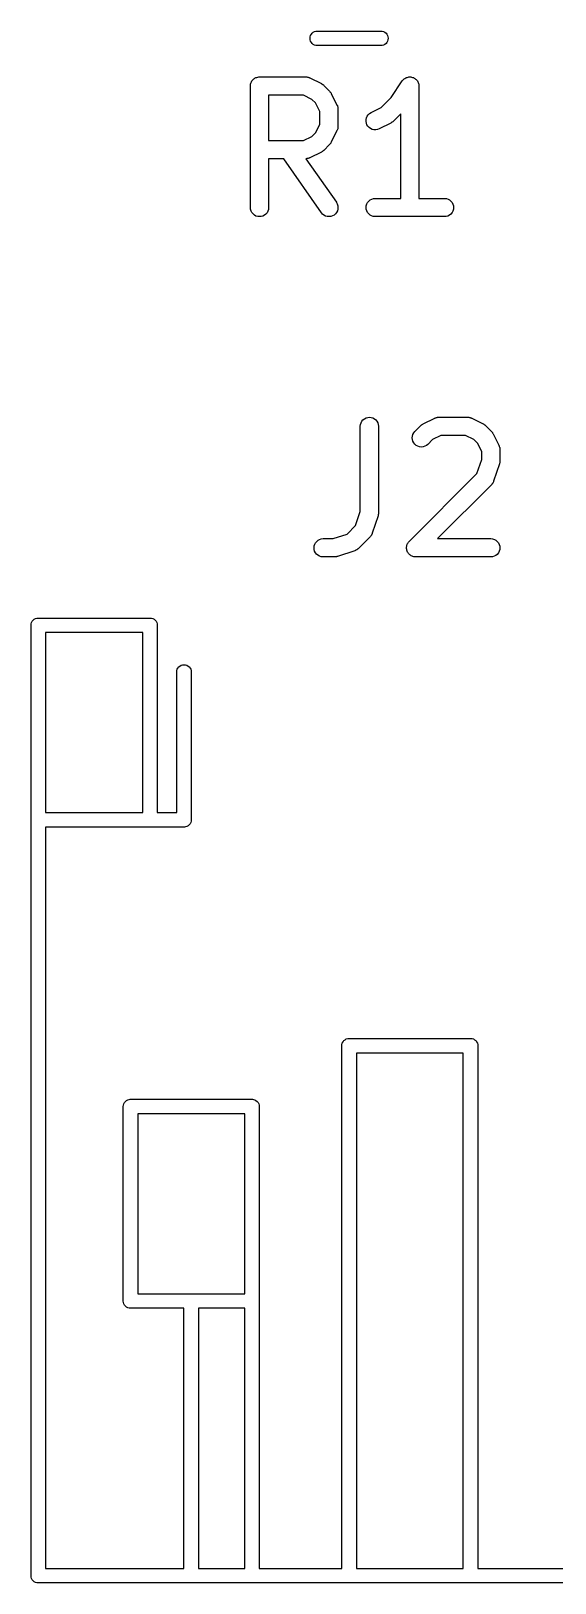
# Model space of a CAD drawing. Extents: x 50 to 150, y -150 to -50.
# Drawn here: x 126.88 to 131.2, y -129.42 to -116.65 of the extents above; entities that cross this region are included whole.
import ezdxf

# ---------------------------------------------------------------- set-up
doc = ezdxf.new("R2010")
doc.units = 0
doc.layers.add('BLACK', color=7, linetype='CONTINUOUS')

msp = doc.modelspace()

# ---------------------------------------------------------------- linework, layer by layer
at = {"layer": 'BLACK', "linetype": 'CONTINUOUS'}
for p, q in [((129.178, -116.71), (129.18, -116.698)), ((129.18, -116.722), (129.178, -116.71)), ((129.18, -116.698), (129.183, -116.687)), ((129.183, -116.687), (129.189, -116.677)), ((129.189, -116.677), (129.196, -116.667)), ((129.196, -116.667), (129.205, -116.66)), ((129.205, -116.66), (129.216, -116.654)), ((129.216, -116.654), (129.227, -116.651)), ((129.227, -116.651), (129.236, -116.65)), ((129.236, -116.65), (129.764, -116.65)), ((129.764, -116.65), (129.773, -116.651)), ((129.773, -116.651), (129.784, -116.654)), ((129.784, -116.654), (129.795, -116.66)), ((129.795, -116.66), (129.804, -116.667)), ((129.804, -116.667), (129.811, -116.677)), ((129.811, -116.677), (129.817, -116.687)), ((129.817, -116.687), (129.82, -116.698)), ((129.82, -116.698), (129.822, -116.71)), ((129.822, -116.71), (129.82, -116.722)), ((129.183, -116.733), (129.18, -116.722)), ((129.189, -116.743), (129.183, -116.733)), ((129.196, -116.753), (129.189, -116.743)), ((129.205, -116.76), (129.196, -116.753)), ((129.216, -116.766), (129.205, -116.76)), ((129.227, -116.769), (129.216, -116.766)), ((129.236, -116.77), (129.227, -116.769)), ((129.764, -116.77), (129.236, -116.77)), ((129.773, -116.769), (129.764, -116.77)), ((129.784, -116.766), (129.773, -116.769)), ((129.795, -116.76), (129.784, -116.766)), ((129.804, -116.753), (129.795, -116.76)), ((129.811, -116.743), (129.804, -116.753)), ((129.817, -116.733), (129.811, -116.743)), ((129.82, -116.722), (129.817, -116.733)), ((128.687, -117.101), (128.688, -117.094)), ((128.688, -117.094), (128.688, -117.087)), ((128.688, -117.087), (128.689, -117.087)), ((128.689, -117.087), (128.691, -117.08)), ((128.689, -117.087), (128.689, -117.087)), ((128.691, -117.08), (128.693, -117.073)), ((128.693, -117.073), (128.696, -117.067)), ((128.693, -117.073), (128.693, -117.073)), ((128.693, -117.073), (128.693, -117.073)), ((128.696, -117.067), (128.7, -117.06)), ((128.7, -117.06), (128.705, -117.055)), ((128.7, -117.06), (128.7, -117.06)), ((128.7, -117.06), (128.7, -117.06)), ((128.705, -117.055), (128.709, -117.049)), ((128.709, -117.049), (128.715, -117.044)), ((128.709, -117.049), (128.709, -117.049)), ((128.709, -117.049), (128.709, -117.049)), ((128.715, -117.044), (128.72, -117.04)), ((128.72, -117.04), (128.721, -117.04)), ((128.721, -117.04), (128.727, -117.036)), ((128.721, -117.04), (128.721, -117.04)), ((128.727, -117.036), (128.733, -117.033)), ((128.733, -117.033), (128.734, -117.033)), ((128.734, -117.033), (128.741, -117.031)), ((128.734, -117.033), (128.734, -117.033)), ((128.741, -117.031), (128.747, -117.029)), ((128.747, -117.029), (128.748, -117.029)), ((128.748, -117.029), (128.755, -117.028)), ((128.748, -117.029), (128.748, -117.029)), ((128.755, -117.028), (128.762, -117.027)), ((128.762, -117.027), (129.143, -117.027)), ((129.143, -117.027), (129.144, -117.027)), ((129.144, -117.027), (129.146, -117.028)), ((129.146, -117.028), (129.148, -117.028)), ((129.148, -117.028), (129.153, -117.028)), ((129.153, -117.028), (129.158, -117.029)), ((129.158, -117.029), (129.161, -117.03)), ((129.161, -117.03), (129.163, -117.03)), ((129.163, -117.03), (129.168, -117.032)), ((129.168, -117.032), (129.172, -117.033)), ((129.172, -117.033), (129.174, -117.035)), ((129.174, -117.035), (129.176, -117.035)), ((129.176, -117.035), (129.272, -117.083)), ((129.272, -117.083), (129.273, -117.083)), ((129.273, -117.083), (129.276, -117.086)), ((129.276, -117.086), (129.28, -117.088)), ((129.28, -117.088), (129.282, -117.09)), ((129.282, -117.09), (129.285, -117.091)), ((129.285, -117.091), (129.288, -117.094)), ((129.288, -117.094), (129.291, -117.097)), ((129.291, -117.097), (129.339, -117.145)), ((129.846, -117.197), (129.938, -117.061)), ((129.938, -117.06), (129.943, -117.054)), ((129.938, -117.061), (129.938, -117.06)), ((129.938, -117.06), (129.938, -117.06)), ((129.938, -117.06), (129.938, -117.06)), ((129.938, -117.06), (129.938, -117.06)), ((129.943, -117.054), (129.948, -117.049)), ((129.948, -117.049), (129.953, -117.044)), ((129.948, -117.049), (129.948, -117.049)), ((129.948, -117.049), (129.948, -117.049)), ((129.953, -117.044), (129.959, -117.04)), ((129.959, -117.04), (129.966, -117.036)), ((129.959, -117.04), (129.959, -117.04)), ((129.959, -117.04), (129.959, -117.04)), ((129.966, -117.036), (129.972, -117.033)), ((129.972, -117.033), (129.979, -117.031)), ((129.972, -117.033), (129.972, -117.033)), ((129.972, -117.033), (129.972, -117.033)), ((129.979, -117.031), (129.986, -117.029)), ((129.986, -117.029), (129.993, -117.028)), ((129.986, -117.029), (129.986, -117.029)), ((129.986, -117.029), (129.986, -117.029)), ((129.993, -117.028), (130.001, -117.027)), ((130.001, -117.027), (130.001, -117.027)), ((130.001, -117.027), (130.008, -117.028)), ((130.001, -117.027), (130.001, -117.027)), ((130.008, -117.028), (130.015, -117.029)), ((130.015, -117.029), (130.015, -117.029)), ((130.015, -117.029), (130.015, -117.029)), ((130.015, -117.029), (130.022, -117.031)), ((130.022, -117.031), (130.029, -117.033)), ((130.029, -117.033), (130.029, -117.033)), ((130.029, -117.033), (130.029, -117.033)), ((130.029, -117.033), (130.035, -117.037)), ((130.035, -117.037), (130.042, -117.04)), ((130.042, -117.04), (130.042, -117.04)), ((130.042, -117.04), (130.042, -117.04)), ((130.042, -117.04), (130.047, -117.045)), ((130.047, -117.045), (130.053, -117.05)), ((130.053, -117.05), (130.053, -117.05)), ((130.053, -117.05), (130.053, -117.05)), ((130.053, -117.05), (130.058, -117.055)), ((130.058, -117.055), (130.062, -117.061)), ((130.062, -117.061), (130.062, -117.061)), ((130.062, -117.061), (130.063, -117.061)), ((130.063, -117.061), (130.066, -117.067)), ((130.066, -117.067), (130.069, -117.074)), ((130.069, -117.074), (130.069, -117.074)), ((130.069, -117.074), (130.069, -117.074)), ((130.069, -117.074), (130.071, -117.081)), ((130.071, -117.081), (130.074, -117.088)), ((130.074, -117.088), (130.074, -117.088)), ((130.074, -117.088), (130.074, -117.088)), ((130.074, -117.088), (130.074, -117.095)), ((130.074, -117.095), (130.075, -117.102)), ((128.687, -117.102), (128.687, -117.101)), ((128.687, -118.102), (128.687, -117.102)), ((128.687, -117.102), (128.687, -117.102)), ((128.687, -117.102), (128.687, -117.102)), ((128.687, -117.102), (128.687, -117.102)), ((128.837, -117.177), (128.837, -117.551)), ((129.125, -117.177), (128.837, -117.177)), ((129.194, -117.212), (129.125, -117.177)), ((129.224, -117.242), (129.194, -117.212)), ((129.339, -117.145), (129.339, -117.145)), ((129.339, -117.145), (129.342, -117.149)), ((129.342, -117.149), (129.345, -117.152)), ((129.345, -117.152), (129.347, -117.154)), ((129.347, -117.154), (129.349, -117.157)), ((129.349, -117.157), (129.351, -117.161)), ((129.351, -117.161), (129.353, -117.164)), ((129.353, -117.164), (129.4, -117.259)), ((129.765, -117.279), (129.846, -117.197)), ((130.075, -117.102), (130.075, -118.027)), ((129.258, -117.311), (129.224, -117.242)), ((129.258, -117.418), (129.258, -117.311)), ((129.4, -117.259), (129.401, -117.26)), ((129.401, -117.26), (129.402, -117.262)), ((129.402, -117.262), (129.403, -117.264)), ((129.403, -117.264), (129.404, -117.269)), ((129.404, -117.269), (129.406, -117.274)), ((129.406, -117.274), (129.406, -117.276)), ((129.406, -117.276), (129.407, -117.278)), ((129.407, -117.278), (129.407, -117.283)), ((129.407, -117.283), (129.408, -117.288)), ((129.408, -117.288), (129.408, -117.291)), ((129.408, -117.291), (129.408, -117.293)), ((129.408, -117.293), (129.408, -117.436)), ((129.643, -117.364), (129.649, -117.351)), ((129.649, -117.351), (129.658, -117.339)), ((129.658, -117.339), (129.668, -117.329)), ((129.668, -117.329), (129.681, -117.321)), ((129.681, -117.321), (129.765, -117.279)), ((129.925, -117.331), (129.863, -117.394)), ((129.925, -118.027), (129.925, -117.331)), ((129.224, -117.487), (129.258, -117.418)), ((129.4, -117.469), (129.353, -117.564)), ((129.401, -117.467), (129.4, -117.469)), ((129.402, -117.465), (129.401, -117.467)), ((129.404, -117.46), (129.402, -117.465)), ((129.406, -117.456), (129.404, -117.46)), ((129.407, -117.451), (129.406, -117.453)), ((129.406, -117.453), (129.406, -117.456)), ((129.408, -117.441), (129.407, -117.446)), ((129.407, -117.446), (129.407, -117.451)), ((129.408, -117.436), (129.408, -117.437)), ((129.408, -117.437), (129.408, -117.439)), ((129.408, -117.439), (129.408, -117.441)), ((129.639, -117.393), (129.64, -117.378)), ((129.642, -117.407), (129.639, -117.393)), ((129.64, -117.378), (129.643, -117.364)), ((129.647, -117.421), (129.642, -117.407)), ((129.655, -117.434), (129.647, -117.421)), ((129.665, -117.444), (129.655, -117.434)), ((129.677, -117.453), (129.665, -117.444)), ((129.69, -117.459), (129.677, -117.453)), ((129.704, -117.462), (129.69, -117.459)), ((129.719, -117.463), (129.704, -117.462)), ((129.733, -117.461), (129.719, -117.463)), ((129.747, -117.456), (129.733, -117.461)), ((129.748, -117.455), (129.747, -117.456)), ((129.843, -117.408), (129.748, -117.455)), ((129.847, -117.405), (129.843, -117.408)), ((129.85, -117.403), (129.847, -117.405)), ((129.853, -117.401), (129.85, -117.403)), ((129.855, -117.4), (129.853, -117.401)), ((129.859, -117.397), (129.855, -117.4)), ((129.862, -117.394), (129.859, -117.397)), ((129.863, -117.394), (129.862, -117.394)), ((128.837, -117.551), (129.125, -117.551)), ((129.125, -117.551), (129.194, -117.517)), ((129.194, -117.517), (129.224, -117.487)), ((129.339, -117.584), (129.291, -117.632)), ((129.341, -117.581), (129.339, -117.584)), ((129.344, -117.578), (129.341, -117.581)), ((129.346, -117.575), (129.344, -117.578)), ((129.348, -117.573), (129.346, -117.575)), ((129.35, -117.569), (129.348, -117.573)), ((129.352, -117.565), (129.35, -117.569)), ((129.353, -117.564), (129.352, -117.565)), ((128.961, -117.701), (128.837, -117.701)), ((128.837, -117.701), (128.837, -118.102)), ((129.272, -118.145), (128.961, -117.701)), ((129.145, -117.701), (129.144, -117.701)), ((129.144, -117.701), (129.395, -118.059)), ((129.147, -117.701), (129.145, -117.701)), ((129.152, -117.7), (129.147, -117.701)), ((129.157, -117.7), (129.152, -117.7)), ((129.16, -117.699), (129.157, -117.7)), ((129.162, -117.699), (129.16, -117.699)), ((129.167, -117.697), (129.162, -117.699)), ((129.171, -117.696), (129.167, -117.697)), ((129.173, -117.694), (129.171, -117.696)), ((129.175, -117.694), (129.173, -117.694)), ((129.176, -117.693), (129.175, -117.694)), ((129.272, -117.646), (129.176, -117.693)), ((129.275, -117.643), (129.272, -117.646)), ((129.279, -117.641), (129.275, -117.643)), ((129.281, -117.64), (129.279, -117.641)), ((129.284, -117.638), (129.281, -117.64)), ((129.287, -117.635), (129.284, -117.638)), ((129.29, -117.632), (129.287, -117.635)), ((129.291, -117.632), (129.29, -117.632)), ((128.688, -118.117), (128.687, -118.102)), ((128.693, -118.131), (128.688, -118.117)), ((128.835, -118.118), (128.831, -118.132)), ((128.837, -118.103), (128.835, -118.118)), ((128.837, -118.102), (128.837, -118.103)), ((129.395, -118.059), (129.395, -118.06)), ((129.395, -118.06), (129.402, -118.073)), ((129.402, -118.073), (129.407, -118.087)), ((129.407, -118.116), (129.403, -118.13)), ((129.407, -118.087), (129.408, -118.102)), ((129.408, -118.102), (129.407, -118.116)), ((129.639, -118.102), (129.641, -118.087)), ((129.641, -118.116), (129.639, -118.102)), ((129.641, -118.087), (129.645, -118.073)), ((129.645, -118.13), (129.641, -118.116)), ((129.645, -118.073), (129.652, -118.06)), ((129.652, -118.06), (129.661, -118.049)), ((129.661, -118.049), (129.673, -118.04)), ((129.673, -118.04), (129.686, -118.033)), ((129.686, -118.033), (129.7, -118.029)), ((129.7, -118.029), (129.714, -118.027)), ((129.714, -118.027), (129.925, -118.027)), ((130.075, -118.027), (130.286, -118.027)), ((130.286, -118.027), (130.287, -118.027)), ((130.287, -118.027), (130.301, -118.029)), ((130.301, -118.029), (130.315, -118.033)), ((130.315, -118.033), (130.328, -118.04)), ((130.328, -118.04), (130.339, -118.05)), ((130.339, -118.05), (130.348, -118.061)), ((130.348, -118.061), (130.355, -118.074)), ((130.355, -118.074), (130.359, -118.088)), ((130.359, -118.117), (130.355, -118.131)), ((130.359, -118.088), (130.361, -118.103)), ((130.361, -118.103), (130.359, -118.117)), ((128.699, -118.144), (128.693, -118.131)), ((128.709, -118.155), (128.699, -118.144)), ((128.72, -118.165), (128.709, -118.155)), ((128.733, -118.172), (128.72, -118.165)), ((128.747, -118.176), (128.733, -118.172)), ((128.761, -118.177), (128.747, -118.176)), ((128.776, -118.176), (128.761, -118.177)), ((128.79, -118.172), (128.776, -118.176)), ((128.803, -118.165), (128.79, -118.172)), ((128.814, -118.156), (128.803, -118.165)), ((128.824, -118.145), (128.814, -118.156)), ((128.831, -118.132), (128.824, -118.145)), ((129.281, -118.157), (129.272, -118.145)), ((129.293, -118.166), (129.281, -118.157)), ((129.306, -118.172), (129.293, -118.166)), ((129.32, -118.176), (129.306, -118.172)), ((129.335, -118.177), (129.32, -118.176)), ((129.349, -118.176), (129.335, -118.177)), ((129.363, -118.171), (129.349, -118.176)), ((129.376, -118.164), (129.363, -118.171)), ((129.387, -118.155), (129.376, -118.164)), ((129.396, -118.143), (129.387, -118.155)), ((129.403, -118.13), (129.396, -118.143)), ((129.652, -118.143), (129.645, -118.13)), ((129.661, -118.155), (129.652, -118.143)), ((129.672, -118.164), (129.661, -118.155)), ((129.685, -118.171), (129.672, -118.164)), ((129.699, -118.176), (129.685, -118.171)), ((129.713, -118.177), (129.699, -118.176)), ((129.714, -118.177), (129.713, -118.177)), ((130.286, -118.177), (129.714, -118.177)), ((130.3, -118.176), (130.286, -118.177)), ((130.314, -118.172), (130.3, -118.176)), ((130.327, -118.165), (130.314, -118.172)), ((130.339, -118.156), (130.327, -118.165)), ((130.348, -118.144), (130.339, -118.156)), ((130.355, -118.131), (130.348, -118.144)), ((129.592, -119.901), (129.593, -119.887)), ((129.592, -119.902), (129.592, -119.901)), ((129.592, -120.604), (129.592, -119.902)), ((129.593, -119.887), (129.598, -119.873)), ((129.598, -119.873), (129.605, -119.86)), ((129.605, -119.86), (129.614, -119.849)), ((129.614, -119.849), (129.626, -119.84)), ((129.626, -119.84), (129.639, -119.833)), ((129.639, -119.833), (129.653, -119.829)), ((129.653, -119.829), (129.667, -119.827)), ((129.667, -119.827), (129.682, -119.829)), ((129.682, -119.829), (129.696, -119.833)), ((129.696, -119.833), (129.709, -119.84)), ((129.709, -119.84), (129.72, -119.85)), ((129.72, -119.85), (129.729, -119.861)), ((129.729, -119.861), (129.736, -119.874)), ((129.736, -119.874), (129.74, -119.888)), ((129.74, -119.888), (129.742, -119.902)), ((129.742, -119.902), (129.742, -120.617)), ((130.042, -119.945), (130.09, -119.897)), ((130.09, -119.897), (130.091, -119.896)), ((130.091, -119.896), (130.094, -119.894)), ((130.094, -119.894), (130.097, -119.891)), ((130.097, -119.891), (130.1, -119.889)), ((130.1, -119.889), (130.102, -119.887)), ((130.102, -119.887), (130.106, -119.885)), ((130.106, -119.885), (130.109, -119.883)), ((130.109, -119.883), (130.205, -119.835)), ((130.205, -119.835), (130.208, -119.834)), ((130.205, -119.835), (130.205, -119.835)), ((130.208, -119.834), (130.21, -119.833)), ((130.21, -119.833), (130.214, -119.832)), ((130.214, -119.832), (130.219, -119.83)), ((130.219, -119.83), (130.221, -119.829)), ((130.221, -119.829), (130.224, -119.829)), ((130.224, -119.829), (130.229, -119.828)), ((130.229, -119.828), (130.234, -119.828)), ((130.234, -119.828), (130.236, -119.828)), ((130.236, -119.828), (130.238, -119.827)), ((130.238, -119.827), (130.476, -119.827)), ((130.476, -119.827), (130.477, -119.827)), ((130.477, -119.827), (130.479, -119.828)), ((130.479, -119.828), (130.482, -119.828)), ((130.482, -119.828), (130.487, -119.828)), ((130.487, -119.828), (130.492, -119.829)), ((130.492, -119.829), (130.494, -119.83)), ((130.494, -119.83), (130.496, -119.83)), ((130.496, -119.83), (130.501, -119.832)), ((130.501, -119.832), (130.506, -119.833)), ((130.506, -119.833), (130.508, -119.835)), ((130.508, -119.835), (130.51, -119.835)), ((130.51, -119.835), (130.605, -119.883)), ((130.605, -119.883), (130.606, -119.883)), ((130.606, -119.883), (130.609, -119.886)), ((130.609, -119.886), (130.613, -119.888)), ((130.613, -119.888), (130.616, -119.89)), ((130.616, -119.89), (130.618, -119.891)), ((130.618, -119.891), (130.621, -119.894)), ((130.621, -119.894), (130.624, -119.897)), ((130.624, -119.897), (130.672, -119.945)), ((130.02, -119.997), (130.022, -119.983)), ((130.022, -120.012), (130.02, -119.997)), ((130.022, -119.983), (130.026, -119.969)), ((130.026, -120.026), (130.022, -120.012)), ((130.026, -119.969), (130.033, -119.956)), ((130.033, -120.039), (130.026, -120.026)), ((130.033, -119.956), (130.042, -119.945)), ((130.187, -120.012), (130.148, -120.051)), ((130.256, -119.977), (130.187, -120.012)), ((130.458, -119.977), (130.256, -119.977)), ((130.527, -120.012), (130.458, -119.977)), ((130.557, -120.042), (130.527, -120.012)), ((130.672, -119.945), (130.673, -119.945)), ((130.673, -119.945), (130.675, -119.949)), ((130.675, -119.949), (130.678, -119.952)), ((130.678, -119.952), (130.68, -119.954)), ((130.68, -119.954), (130.682, -119.957)), ((130.682, -119.957), (130.684, -119.961)), ((130.684, -119.961), (130.686, -119.964)), ((130.686, -119.964), (130.734, -120.059)), ((130.042, -120.05), (130.033, -120.039)), ((130.053, -120.06), (130.042, -120.05)), ((130.066, -120.067), (130.053, -120.06)), ((130.08, -120.071), (130.066, -120.067)), ((130.094, -120.073), (130.08, -120.071)), ((130.109, -120.071), (130.094, -120.073)), ((130.123, -120.067), (130.109, -120.071)), ((130.136, -120.061), (130.123, -120.067)), ((130.148, -120.051), (130.136, -120.061)), ((130.148, -120.051), (130.148, -120.051)), ((130.592, -120.111), (130.557, -120.042)), ((130.592, -120.176), (130.592, -120.111)), ((130.734, -120.059), (130.734, -120.06)), ((130.734, -120.06), (130.735, -120.062)), ((130.735, -120.062), (130.736, -120.064)), ((130.736, -120.064), (130.737, -120.069)), ((130.737, -120.069), (130.739, -120.074)), ((130.739, -120.074), (130.74, -120.076)), ((130.74, -120.076), (130.74, -120.078)), ((130.74, -120.078), (130.741, -120.083)), ((130.741, -120.083), (130.742, -120.088)), ((130.742, -120.088), (130.741, -120.091)), ((130.741, -120.091), (130.742, -120.093)), ((130.742, -120.093), (130.742, -120.188)), ((129.995, -120.849), (130.553, -120.29)), ((130.553, -120.29), (130.592, -120.176)), ((130.738, -120.212), (130.69, -120.355)), ((130.739, -120.208), (130.738, -120.212)), ((130.74, -120.204), (130.739, -120.208)), ((130.741, -120.198), (130.74, -120.201)), ((130.74, -120.201), (130.74, -120.204)), ((130.742, -120.189), (130.741, -120.193)), ((130.741, -120.193), (130.741, -120.198)), ((130.742, -120.188), (130.742, -120.189)), ((130.672, -120.384), (130.229, -120.827)), ((130.673, -120.382), (130.672, -120.384)), ((130.675, -120.381), (130.673, -120.382)), ((130.678, -120.377), (130.675, -120.381)), ((130.681, -120.373), (130.678, -120.377)), ((130.682, -120.371), (130.681, -120.373)), ((130.684, -120.369), (130.682, -120.371)), ((130.686, -120.364), (130.684, -120.369)), ((130.688, -120.36), (130.686, -120.364)), ((130.689, -120.358), (130.688, -120.36)), ((130.69, -120.356), (130.689, -120.358)), ((130.69, -120.355), (130.69, -120.356)), ((129.553, -120.719), (129.592, -120.604)), ((129.738, -120.64), (129.69, -120.783)), ((129.739, -120.636), (129.738, -120.64)), ((129.74, -120.632), (129.739, -120.636)), ((129.741, -120.626), (129.74, -120.629)), ((129.74, -120.629), (129.74, -120.632)), ((129.742, -120.618), (129.741, -120.622)), ((129.741, -120.622), (129.741, -120.626)), ((129.742, -120.617), (129.742, -120.618)), ((129.369, -120.827), (129.483, -120.789)), ((129.483, -120.789), (129.553, -120.719)), ((129.681, -120.801), (129.678, -120.805)), ((129.682, -120.799), (129.681, -120.801)), ((129.684, -120.798), (129.682, -120.799)), ((129.686, -120.793), (129.684, -120.798)), ((129.688, -120.788), (129.686, -120.793)), ((129.689, -120.786), (129.688, -120.788)), ((129.69, -120.784), (129.689, -120.786)), ((129.69, -120.783), (129.69, -120.784)), ((129.211, -120.902), (129.212, -120.887)), ((129.212, -120.916), (129.211, -120.902)), ((129.212, -120.887), (129.217, -120.873)), ((129.216, -120.93), (129.212, -120.916)), ((129.223, -120.943), (129.216, -120.93)), ((129.217, -120.873), (129.224, -120.86)), ((129.224, -120.86), (129.233, -120.849)), ((129.233, -120.849), (129.244, -120.84)), ((129.244, -120.84), (129.257, -120.833)), ((129.257, -120.833), (129.271, -120.829)), ((129.271, -120.829), (129.286, -120.827)), ((129.286, -120.827), (129.369, -120.827)), ((129.548, -120.926), (129.405, -120.974)), ((129.55, -120.925), (129.548, -120.926)), ((129.552, -120.924), (129.55, -120.925)), ((129.556, -120.922), (129.552, -120.924)), ((129.561, -120.92), (129.556, -120.922)), ((129.563, -120.919), (129.561, -120.92)), ((129.565, -120.918), (129.563, -120.919)), ((129.569, -120.914), (129.565, -120.918)), ((129.573, -120.912), (129.569, -120.914)), ((129.574, -120.91), (129.573, -120.912)), ((129.576, -120.909), (129.574, -120.91)), ((129.577, -120.908), (129.576, -120.909)), ((129.672, -120.813), (129.577, -120.908)), ((129.673, -120.811), (129.672, -120.813)), ((129.675, -120.809), (129.673, -120.811)), ((129.678, -120.805), (129.675, -120.809)), ((129.973, -120.895), (129.974, -120.888)), ((129.973, -120.902), (129.973, -120.895)), ((129.973, -120.909), (129.973, -120.902)), ((129.973, -120.902), (129.973, -120.902)), ((129.973, -120.902), (129.973, -120.902)), ((129.974, -120.916), (129.973, -120.909)), ((129.974, -120.887), (129.976, -120.88)), ((129.974, -120.888), (129.974, -120.887)), ((129.974, -120.887), (129.974, -120.887)), ((129.974, -120.917), (129.974, -120.916)), ((129.976, -120.923), (129.974, -120.917)), ((129.974, -120.917), (129.974, -120.917)), ((129.976, -120.88), (129.978, -120.874)), ((129.978, -120.93), (129.976, -120.923)), ((129.978, -120.873), (129.982, -120.867)), ((129.978, -120.874), (129.978, -120.873)), ((129.978, -120.873), (129.978, -120.873)), ((129.978, -120.931), (129.978, -120.93)), ((129.982, -120.937), (129.978, -120.931)), ((129.978, -120.931), (129.978, -120.931)), ((129.982, -120.867), (129.985, -120.861)), ((129.985, -120.86), (129.99, -120.855)), ((129.985, -120.861), (129.985, -120.86)), ((129.985, -120.861), (129.985, -120.861)), ((129.99, -120.855), (129.995, -120.849)), ((130.229, -120.827), (130.667, -120.827)), ((130.667, -120.827), (130.668, -120.827)), ((130.668, -120.827), (130.682, -120.829)), ((130.682, -120.829), (130.696, -120.833)), ((130.696, -120.833), (130.709, -120.84)), ((130.709, -120.84), (130.72, -120.85)), ((130.72, -120.85), (130.729, -120.861)), ((130.729, -120.861), (130.736, -120.874)), ((130.736, -120.931), (130.729, -120.944)), ((130.736, -120.874), (130.74, -120.888)), ((130.74, -120.917), (130.736, -120.931)), ((130.74, -120.888), (130.742, -120.903)), ((130.742, -120.903), (130.74, -120.917)), ((129.232, -120.955), (129.223, -120.943)), ((129.243, -120.964), (129.232, -120.955)), ((129.256, -120.971), (129.243, -120.964)), ((129.27, -120.976), (129.256, -120.971)), ((129.285, -120.977), (129.27, -120.976)), ((129.286, -120.977), (129.285, -120.977)), ((129.381, -120.977), (129.286, -120.977)), ((129.385, -120.977), (129.381, -120.977)), ((129.389, -120.977), (129.385, -120.977)), ((129.392, -120.976), (129.389, -120.977)), ((129.396, -120.976), (129.392, -120.976)), ((129.4, -120.975), (129.396, -120.976)), ((129.404, -120.974), (129.4, -120.975)), ((129.405, -120.974), (129.404, -120.974)), ((129.985, -120.943), (129.982, -120.937)), ((129.985, -120.944), (129.985, -120.943)), ((129.99, -120.949), (129.985, -120.944)), ((129.985, -120.944), (129.985, -120.944)), ((129.994, -120.955), (129.99, -120.949)), ((130, -120.96), (129.994, -120.955)), ((129.994, -120.955), (129.994, -120.955)), ((129.994, -120.955), (129.994, -120.955)), ((130.005, -120.964), (130, -120.96)), ((130.012, -120.968), (130.005, -120.964)), ((130.005, -120.964), (130.005, -120.964)), ((130.005, -120.964), (130.005, -120.964)), ((130.018, -120.971), (130.012, -120.968)), ((130.025, -120.974), (130.018, -120.971)), ((130.018, -120.971), (130.018, -120.971)), ((130.018, -120.971), (130.018, -120.971)), ((130.032, -120.976), (130.025, -120.974)), ((130.039, -120.977), (130.032, -120.976)), ((130.032, -120.976), (130.032, -120.976)), ((130.032, -120.976), (130.032, -120.976)), ((130.047, -120.977), (130.039, -120.977)), ((130.048, -120.977), (130.047, -120.977)), ((130.047, -120.977), (130.047, -120.977)), ((130.047, -120.977), (130.047, -120.977)), ((130.047, -120.977), (130.047, -120.977)), ((130.667, -120.977), (130.048, -120.977)), ((130.681, -120.976), (130.667, -120.977)), ((130.695, -120.972), (130.681, -120.976)), ((130.708, -120.965), (130.695, -120.972)), ((130.72, -120.956), (130.708, -120.965)), ((130.729, -120.944), (130.72, -120.956)), ((126.88, -121.54), (126.881, -121.528)), ((126.88, -121.543), (126.88, -121.54)), ((126.88, -123.137), (126.88, -121.543)), ((126.881, -121.528), (126.884, -121.517)), ((126.884, -121.517), (126.89, -121.507)), ((126.89, -121.507), (126.897, -121.497)), ((126.897, -121.497), (126.907, -121.49)), ((126.907, -121.49), (126.917, -121.484)), ((126.917, -121.484), (126.928, -121.481)), ((126.928, -121.481), (126.937, -121.48)), ((126.937, -121.48), (126.94, -121.48)), ((126.94, -121.48), (126.943, -121.48)), ((126.943, -121.48), (127.857, -121.48)), ((127.857, -121.48), (127.86, -121.48)), ((127.86, -121.48), (127.863, -121.48)), ((127.863, -121.48), (127.872, -121.481)), ((127.872, -121.481), (127.883, -121.484)), ((127.883, -121.484), (127.893, -121.49)), ((127.893, -121.49), (127.903, -121.497)), ((127.903, -121.497), (127.91, -121.507)), ((127.91, -121.507), (127.916, -121.517)), ((127.916, -121.517), (127.919, -121.528)), ((127.919, -121.528), (127.92, -121.54)), ((127.92, -121.54), (127.92, -121.543)), ((127.92, -121.543), (127.92, -123.08)), ((127, -121.6), (127, -123.08)), ((127.8, -121.6), (127, -121.6)), ((127.8, -123.08), (127.8, -121.6)), ((128.08, -121.922), (128.081, -121.913)), ((128.08, -123.08), (128.08, -121.922)), ((128.081, -121.913), (128.084, -121.902)), ((128.084, -121.902), (128.09, -121.892)), ((128.09, -121.892), (128.097, -121.882)), ((128.097, -121.882), (128.107, -121.875)), ((128.107, -121.875), (128.117, -121.869)), ((128.117, -121.869), (128.128, -121.866)), ((128.128, -121.866), (128.14, -121.865)), ((128.14, -121.865), (128.152, -121.866)), ((128.152, -121.866), (128.163, -121.869)), ((128.163, -121.869), (128.173, -121.875)), ((128.173, -121.875), (128.183, -121.882)), ((128.183, -121.882), (128.19, -121.892)), ((128.19, -121.892), (128.196, -121.902)), ((128.196, -121.902), (128.199, -121.913)), ((128.199, -121.913), (128.2, -121.922)), ((128.2, -121.922), (128.2, -123.137)), ((127, -123.08), (127.8, -123.08)), ((127.92, -123.08), (128.08, -123.08)), ((126.88, -123.14), (126.88, -123.137)), ((126.88, -123.143), (126.88, -123.14)), ((126.88, -129.357), (126.88, -123.143)), ((127.857, -123.2), (127, -123.2)), ((127, -123.2), (127, -129.3)), ((127.86, -123.2), (127.857, -123.2)), ((127.863, -123.2), (127.86, -123.2)), ((128.137, -123.2), (127.863, -123.2)), ((128.14, -123.2), (128.137, -123.2)), ((128.143, -123.2), (128.14, -123.2)), ((128.152, -123.199), (128.143, -123.2)), ((128.143, -123.2), (128.143, -123.2)), ((128.163, -123.196), (128.152, -123.199)), ((128.173, -123.19), (128.163, -123.196)), ((128.183, -123.183), (128.173, -123.19)), ((128.19, -123.173), (128.183, -123.183)), ((128.196, -123.163), (128.19, -123.173)), ((128.199, -123.152), (128.196, -123.163)), ((128.2, -123.14), (128.199, -123.152)), ((128.2, -123.137), (128.2, -123.14)), ((129.44, -125), (129.441, -124.988)), ((129.44, -125.003), (129.44, -125)), ((129.44, -129.3), (129.44, -125.003)), ((129.441, -124.988), (129.444, -124.977)), ((129.444, -124.977), (129.45, -124.967)), ((129.45, -124.967), (129.457, -124.957)), ((129.457, -124.957), (129.467, -124.95)), ((129.467, -124.95), (129.477, -124.944)), ((129.477, -124.944), (129.488, -124.941)), ((129.488, -124.941), (129.497, -124.94)), ((129.497, -124.94), (129.497, -124.94)), ((129.497, -124.94), (129.5, -124.94)), ((129.5, -124.94), (129.503, -124.94)), ((129.503, -124.94), (130.497, -124.94)), ((130.497, -124.94), (130.5, -124.94)), ((130.5, -124.94), (130.503, -124.94)), ((130.503, -124.94), (130.503, -124.94)), ((130.503, -124.94), (130.512, -124.941)), ((130.512, -124.941), (130.523, -124.944)), ((130.523, -124.944), (130.533, -124.95)), ((130.533, -124.95), (130.543, -124.957)), ((130.543, -124.957), (130.55, -124.967)), ((130.55, -124.967), (130.556, -124.977)), ((130.556, -124.977), (130.559, -124.988)), ((130.559, -124.988), (130.56, -125)), ((130.56, -125), (130.56, -125.003)), ((130.56, -125.003), (130.56, -129.3)), ((129.56, -125.06), (129.56, -129.3)), ((130.44, -125.06), (129.56, -125.06)), ((130.44, -129.3), (130.44, -125.06)), ((127.64, -125.5), (127.641, -125.488)), ((127.64, -125.503), (127.64, -125.5)), ((127.64, -127.097), (127.64, -125.503)), ((127.641, -125.488), (127.644, -125.477)), ((127.644, -125.477), (127.65, -125.467)), ((127.65, -125.467), (127.657, -125.457)), ((127.657, -125.457), (127.667, -125.45)), ((127.667, -125.45), (127.677, -125.444)), ((127.677, -125.444), (127.688, -125.441)), ((127.688, -125.441), (127.697, -125.44)), ((127.697, -125.44), (127.7, -125.44)), ((127.7, -125.44), (127.703, -125.44)), ((127.703, -125.44), (128.697, -125.44)), ((128.697, -125.44), (128.7, -125.44)), ((128.7, -125.44), (128.703, -125.44)), ((128.703, -125.44), (128.712, -125.441)), ((128.712, -125.441), (128.723, -125.444)), ((128.723, -125.444), (128.733, -125.45)), ((128.733, -125.45), (128.743, -125.457)), ((128.743, -125.457), (128.75, -125.467)), ((128.75, -125.467), (128.756, -125.477)), ((128.756, -125.477), (128.759, -125.488)), ((128.759, -125.488), (128.76, -125.5)), ((128.76, -125.5), (128.76, -125.503)), ((128.76, -125.503), (128.76, -127.097)), ((127.76, -125.56), (127.76, -127.04)), ((128.64, -125.56), (127.76, -125.56)), ((128.64, -127.04), (128.64, -125.56)), ((127.76, -127.04), (128.197, -127.04)), ((128.197, -127.04), (128.2, -127.04)), ((128.2, -127.04), (128.203, -127.04)), ((128.203, -127.04), (128.64, -127.04)), ((127.64, -127.1), (127.64, -127.097)), ((127.641, -127.112), (127.64, -127.1)), ((127.644, -127.123), (127.641, -127.112)), ((127.65, -127.133), (127.644, -127.123)), ((127.657, -127.143), (127.65, -127.133)), ((127.667, -127.15), (127.657, -127.143)), ((127.677, -127.156), (127.667, -127.15)), ((127.688, -127.159), (127.677, -127.156)), ((127.697, -127.16), (127.688, -127.159)), ((127.7, -127.16), (127.697, -127.16)), ((127.697, -127.16), (127.697, -127.16)), ((127.703, -127.16), (127.7, -127.16)), ((128.14, -127.16), (127.703, -127.16)), ((128.14, -129.3), (128.14, -127.16)), ((128.26, -127.16), (128.26, -129.3)), ((128.64, -127.16), (128.26, -127.16)), ((128.64, -129.3), (128.64, -127.16)), ((128.76, -127.097), (128.76, -127.1)), ((128.76, -127.1), (128.76, -127.103)), ((128.76, -127.103), (128.76, -129.3)), ((126.88, -129.36), (126.88, -129.357)), ((126.881, -129.372), (126.88, -129.36)), ((127, -129.3), (128.14, -129.3)), ((128.26, -129.3), (128.64, -129.3)), ((128.76, -129.3), (129.44, -129.3)), ((129.56, -129.3), (130.44, -129.3)), ((130.56, -129.3), (133, -129.3)), ((126.884, -129.383), (126.881, -129.372)), ((126.89, -129.393), (126.884, -129.383)), ((126.897, -129.403), (126.89, -129.393)), ((126.907, -129.41), (126.897, -129.403)), ((126.917, -129.416), (126.907, -129.41)), ((126.928, -129.419), (126.917, -129.416)), ((126.937, -129.42), (126.928, -129.419)), ((126.94, -129.42), (126.937, -129.42)), ((126.937, -129.42), (126.937, -129.42)), ((126.943, -129.42), (126.94, -129.42)), ((128.197, -129.42), (126.943, -129.42)), ((128.2, -129.42), (128.197, -129.42)), ((128.203, -129.42), (128.2, -129.42)), ((128.697, -129.42), (128.203, -129.42)), ((128.7, -129.42), (128.697, -129.42)), ((128.703, -129.42), (128.7, -129.42)), ((129.497, -129.42), (128.703, -129.42)), ((129.5, -129.42), (129.497, -129.42)), ((129.503, -129.42), (129.5, -129.42)), ((130.497, -129.42), (129.503, -129.42)), ((130.5, -129.42), (130.497, -129.42)), ((130.503, -129.42), (130.5, -129.42)), ((133.057, -129.42), (130.503, -129.42))]:
    msp.add_line(p, q, dxfattribs=at)

doc.saveas('drawing.dxf')
